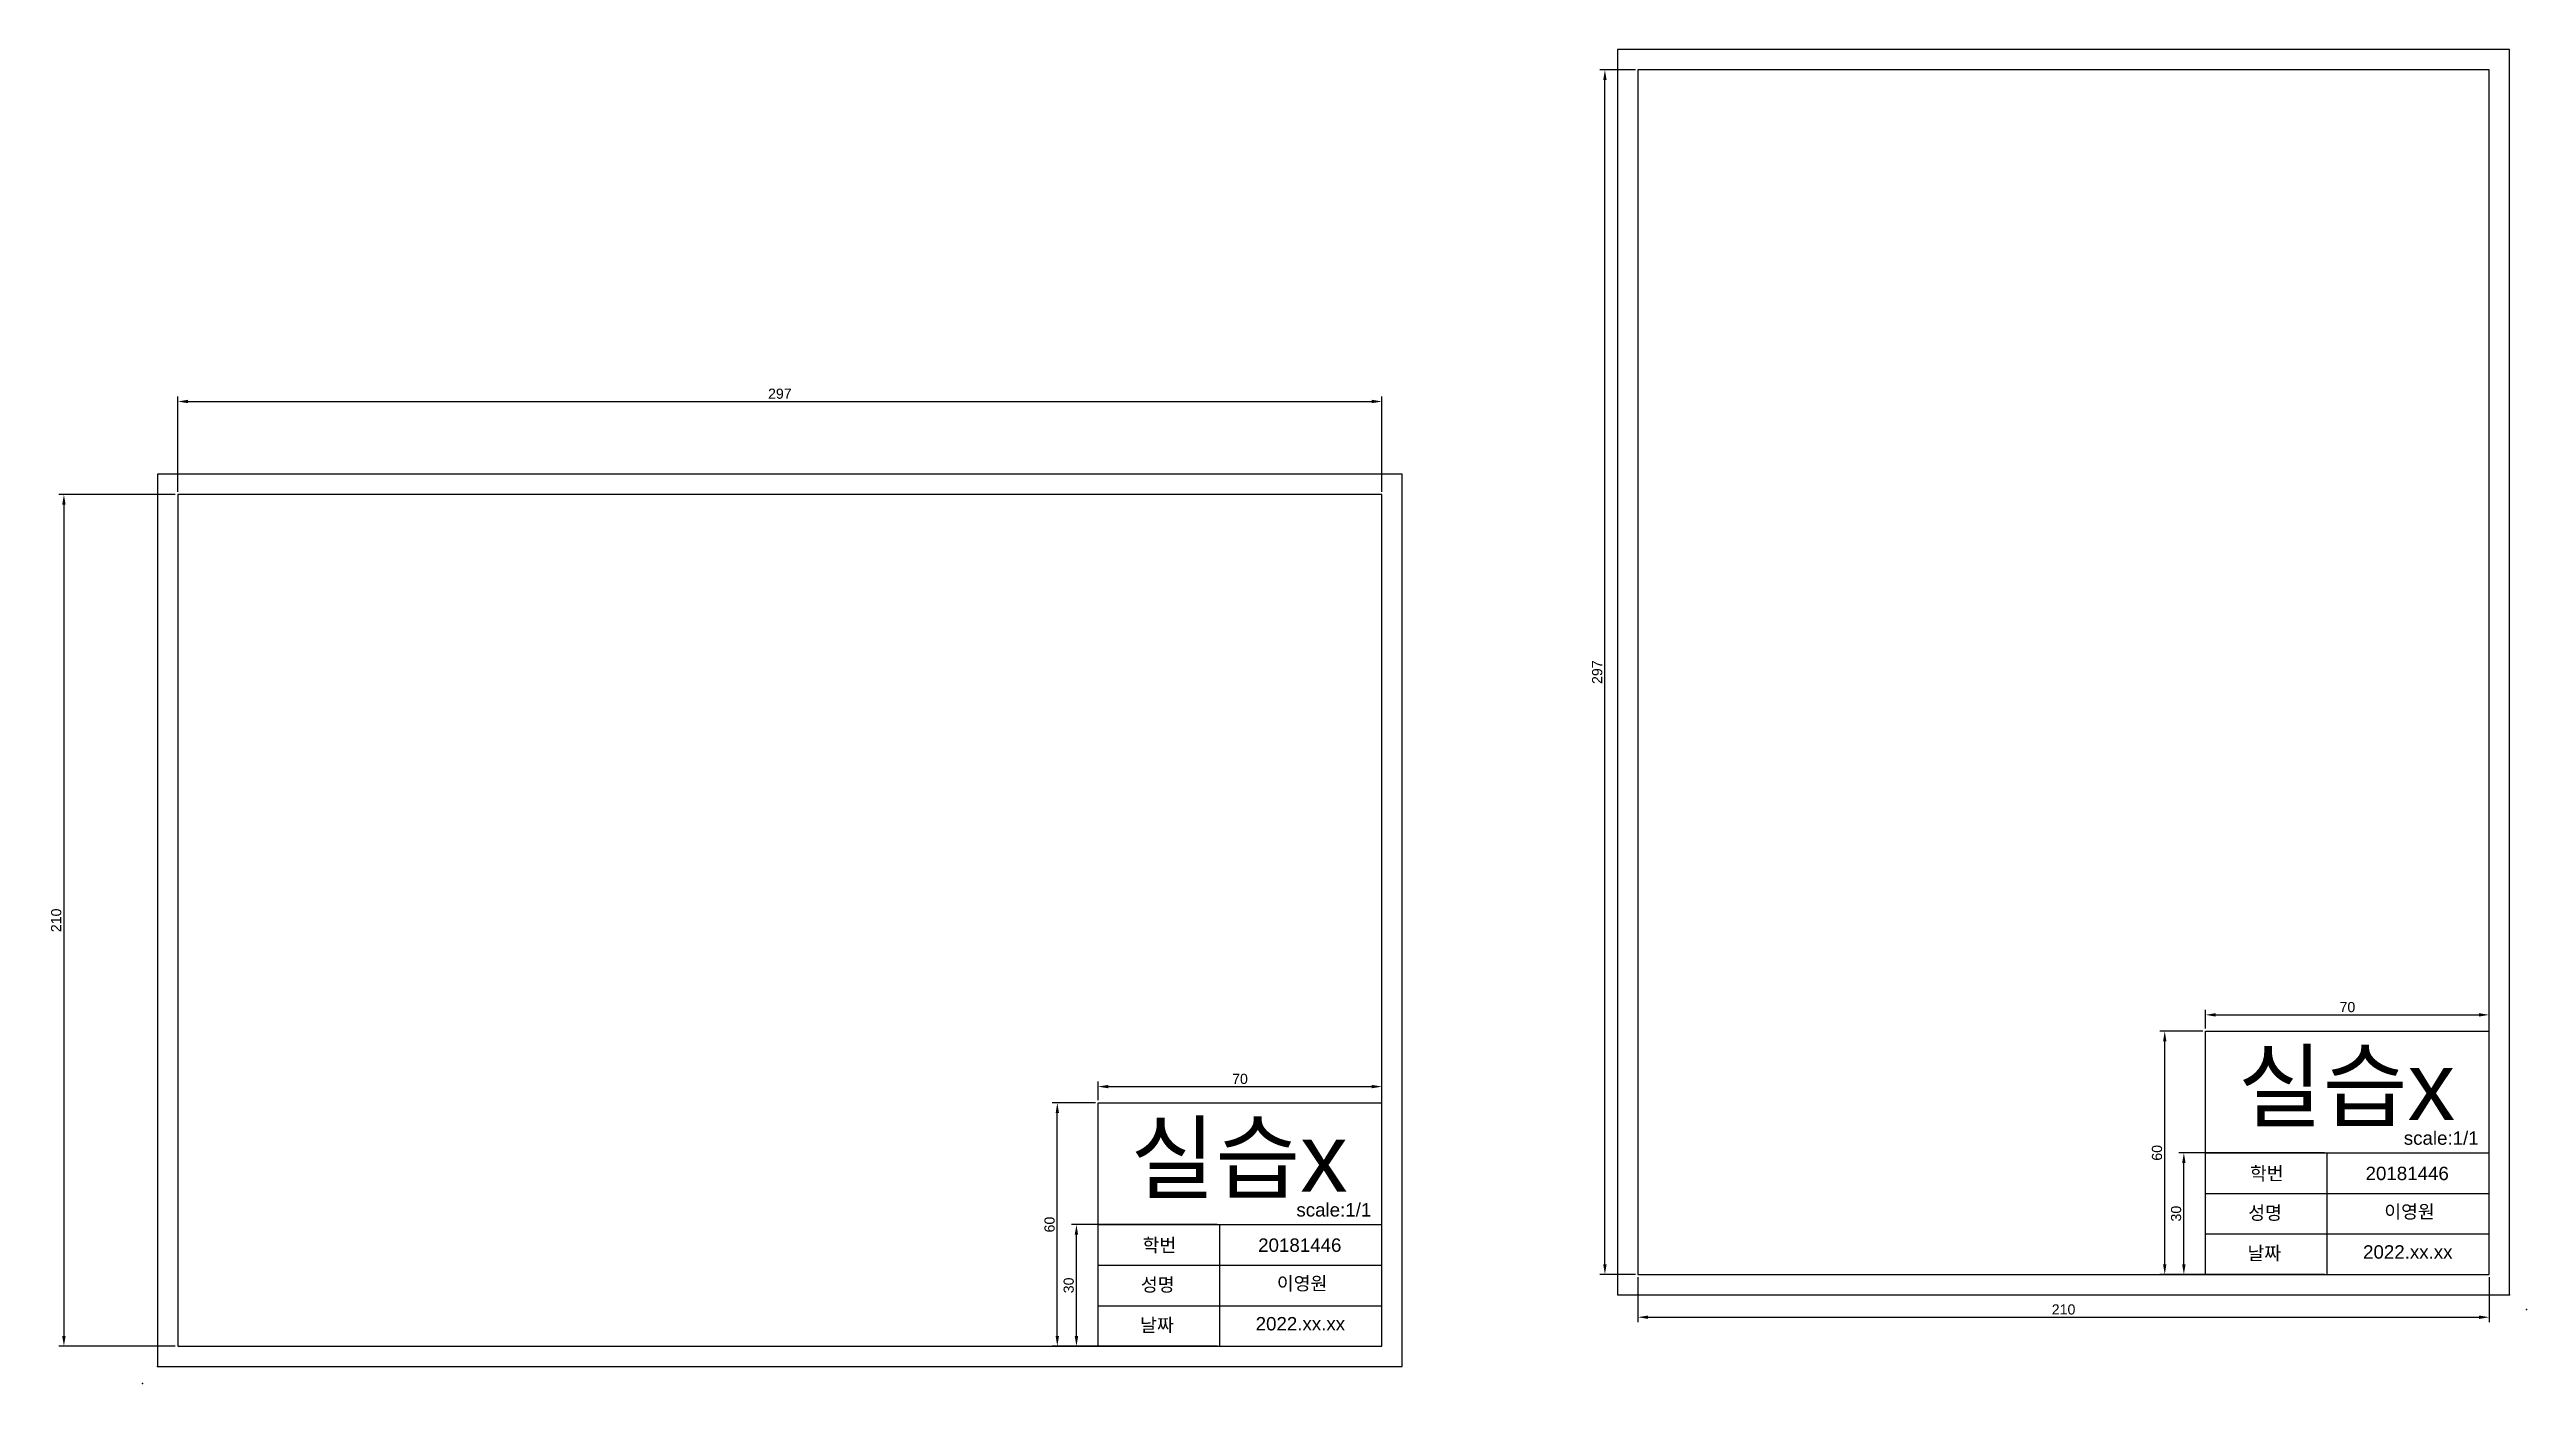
# Model space of a CAD drawing. Header units: millimetres. Extents: x -23 to 588, y 0 to 329.
import ezdxf

# ---------------------------------------------------------------- set-up
doc = ezdxf.new("R2010")
doc.units = ezdxf.units.MM
doc.styles.get("Standard").update_dxf_attribs({"font": 'Arial.ttf'})
doc.dimstyles.new('ISO-25', dxfattribs={"dimtxt": 2.5, "dimasz": 2.5, "dimexe": 1.25, "dimexo": 0.625, "dimtad": 1, "dimtxsty": 'Standard', "dimcen": 2.5, "dimadec": 0, "dimazin": 0, "dimtfac": 1, "dimtmove": 0, "dimatfit": 3, "dimfxl": 1, "dimarcsym": 0})

# ---------------------------------------------------------------- blocks, each defined once
blk = doc.blocks.new('*D1')
at = {"color": 0, "lineweight": -2, "transparency": 16777216}
for p, q in [((8.67, 219.8), (8.67, 243.34)), ((11.17, 242.09), (303.17, 242.09)), ((305.67, 219.8), (305.67, 243.34))]:
    blk.add_line(p, q, dxfattribs=at)
at = {"color": 0, "transparency": 16777216}
for points in [[(11.17, 242.51), (11.17, 241.68), (8.67, 242.09)], [(303.17, 242.51), (303.17, 241.68), (305.67, 242.09)]]:
    blk.add_solid(points, dxfattribs=at)
at = {"layer": 'Defpoints', "color": 0, "transparency": 16777216}
for p in [(305.67, 242.09), (8.67, 219.17), (305.67, 219.17)]:
    blk.add_point(p, dxfattribs=at)
at = {"color": 0, "transparency": 16777216, "insert": (157.17, 244), "char_height": 2.5, "attachment_point": 5}
blk.add_mtext('297', dxfattribs=at)
blk = doc.blocks.new('*D2')
at = {"color": 0, "lineweight": -2, "transparency": 16777216}
for p, q in [((8.04, 219.17), (-20.67, 219.17)), ((-19.42, 216.67), (-19.42, 11.67)), ((8.04, 9.17), (-20.67, 9.17))]:
    blk.add_line(p, q, dxfattribs=at)
at = {"color": 0, "transparency": 16777216}
for points in [[(-19.84, 216.67), (-19.01, 216.67), (-19.42, 219.17)], [(-19.84, 11.67), (-19.01, 11.67), (-19.42, 9.17)]]:
    blk.add_solid(points, dxfattribs=at)
at = {"layer": 'Defpoints', "color": 0, "transparency": 16777216}
for p in [(8.67, 219.17), (-19.42, 9.17), (8.67, 9.17)]:
    blk.add_point(p, dxfattribs=at)
at = {"color": 0, "transparency": 16777216, "insert": (-21.32, 114.17), "char_height": 2.5, "attachment_point": 5, "rotation": 90}
blk.add_mtext('210', dxfattribs=at)
blk = doc.blocks.new('*D3')
at = {"color": 0, "lineweight": -2, "transparency": 16777216}
for p, q in [((235.67, 69.8), (235.67, 74.43)), ((305.67, 69.8), (305.67, 74.43)), ((238.17, 73.18), (303.17, 73.18))]:
    blk.add_line(p, q, dxfattribs=at)
at = {"color": 0, "transparency": 16777216}
for points in [[(238.17, 73.6), (238.17, 72.77), (235.67, 73.18)], [(303.17, 73.6), (303.17, 72.77), (305.67, 73.18)]]:
    blk.add_solid(points, dxfattribs=at)
at = {"layer": 'Defpoints', "color": 0, "transparency": 16777216}
for p in [(235.67, 69.17), (305.67, 73.18), (305.67, 69.17)]:
    blk.add_point(p, dxfattribs=at)
at = {"color": 0, "transparency": 16777216, "insert": (270.67, 75.08), "char_height": 2.5, "attachment_point": 5}
blk.add_mtext('70', dxfattribs=at)
blk = doc.blocks.new('*D4')
at = {"color": 0, "lineweight": -2, "transparency": 16777216}
for p, q in [((235.04, 69.17), (224.36, 69.17)), ((225.61, 11.67), (225.61, 66.67)), ((235.04, 9.17), (224.36, 9.17))]:
    blk.add_line(p, q, dxfattribs=at)
at = {"color": 0, "transparency": 16777216}
for points in [[(225.2, 66.67), (226.03, 66.67), (225.61, 69.17)], [(225.2, 11.67), (226.03, 11.67), (225.61, 9.17)]]:
    blk.add_solid(points, dxfattribs=at)
at = {"layer": 'Defpoints', "color": 0, "transparency": 16777216}
for p in [(225.61, 69.17), (235.67, 69.17), (235.67, 9.17)]:
    blk.add_point(p, dxfattribs=at)
at = {"color": 0, "transparency": 16777216, "insert": (223.71, 39.17), "char_height": 2.5, "attachment_point": 5, "rotation": 90}
blk.add_mtext('60', dxfattribs=at)
blk = doc.blocks.new('*D5')
at = {"color": 0, "lineweight": -2, "transparency": 16777216}
for p, q in [((265.04, 39.17), (229.08, 39.17)), ((230.33, 11.67), (230.33, 36.67)), ((265.04, 9.17), (229.08, 9.17))]:
    blk.add_line(p, q, dxfattribs=at)
at = {"color": 0, "transparency": 16777216}
for points in [[(229.91, 36.67), (230.75, 36.67), (230.33, 39.17)], [(229.91, 11.67), (230.75, 11.67), (230.33, 9.17)]]:
    blk.add_solid(points, dxfattribs=at)
at = {"layer": 'Defpoints', "color": 0, "transparency": 16777216}
for p in [(230.33, 39.17), (265.67, 39.17), (265.67, 9.17)]:
    blk.add_point(p, dxfattribs=at)
at = {"color": 0, "transparency": 16777216, "insert": (228.43, 24.17), "char_height": 2.5, "attachment_point": 5, "rotation": 90}
blk.add_mtext('30', dxfattribs=at)
blk = doc.blocks.new('*D12')
at = {"color": 0, "lineweight": -2, "transparency": 16777216}
for p, q in [((368.2, 323.86), (359.43, 323.86)), ((360.68, 29.36), (360.68, 321.36)), ((368.2, 26.86), (359.43, 26.86))]:
    blk.add_line(p, q, dxfattribs=at)
at = {"color": 0, "transparency": 16777216}
for points in [[(360.26, 321.36), (361.1, 321.36), (360.68, 323.86)], [(360.26, 29.36), (361.1, 29.36), (360.68, 26.86)]]:
    blk.add_solid(points, dxfattribs=at)
at = {"layer": 'Defpoints', "color": 0, "transparency": 16777216}
for p in [(360.68, 323.86), (368.82, 323.86), (368.82, 26.86)]:
    blk.add_point(p, dxfattribs=at)
at = {"color": 0, "transparency": 16777216, "insert": (358.78, 175.36), "char_height": 2.5, "attachment_point": 5, "rotation": 90}
blk.add_mtext('297', dxfattribs=at)
blk = doc.blocks.new('*D13')
at = {"color": 0, "lineweight": -2, "transparency": 16777216}
for p, q in [((368.82, 26.24), (368.82, 15.08)), ((578.82, 26.24), (578.82, 15.08)), ((371.32, 16.33), (576.32, 16.33))]:
    blk.add_line(p, q, dxfattribs=at)
at = {"color": 0, "transparency": 16777216}
for points in [[(371.32, 16.74), (371.32, 15.91), (368.82, 16.33)], [(576.32, 16.74), (576.32, 15.91), (578.82, 16.33)]]:
    blk.add_solid(points, dxfattribs=at)
at = {"layer": 'Defpoints', "color": 0, "transparency": 16777216}
for p in [(368.82, 26.86), (578.82, 26.86), (578.82, 16.33)]:
    blk.add_point(p, dxfattribs=at)
at = {"color": 0, "transparency": 16777216, "insert": (473.82, 18.23), "char_height": 2.5, "attachment_point": 5}
blk.add_mtext('210', dxfattribs=at)
blk = doc.blocks.new('*D14')
at = {"color": 0, "lineweight": -2, "transparency": 16777216}
for p, q in [((508.82, 87.49), (508.82, 92.12)), ((578.82, 87.49), (578.82, 92.12)), ((511.32, 90.87), (576.32, 90.87))]:
    blk.add_line(p, q, dxfattribs=at)
at = {"color": 0, "transparency": 16777216}
for points in [[(511.32, 91.29), (511.32, 90.46), (508.82, 90.87)], [(576.32, 91.29), (576.32, 90.46), (578.82, 90.87)]]:
    blk.add_solid(points, dxfattribs=at)
at = {"layer": 'Defpoints', "color": 0, "transparency": 16777216}
for p in [(508.82, 86.86), (578.82, 90.87), (578.82, 86.86)]:
    blk.add_point(p, dxfattribs=at)
at = {"color": 0, "transparency": 16777216, "insert": (543.82, 92.77), "char_height": 2.5, "attachment_point": 5}
blk.add_mtext('70', dxfattribs=at)
blk = doc.blocks.new('*D15')
at = {"color": 0, "lineweight": -2, "transparency": 16777216}
for p, q in [((508.2, 86.86), (497.52, 86.86)), ((498.77, 29.36), (498.77, 84.36)), ((508.2, 26.86), (497.52, 26.86))]:
    blk.add_line(p, q, dxfattribs=at)
at = {"color": 0, "transparency": 16777216}
for points in [[(498.35, 84.36), (499.18, 84.36), (498.77, 86.86)], [(498.35, 29.36), (499.18, 29.36), (498.77, 26.86)]]:
    blk.add_solid(points, dxfattribs=at)
at = {"layer": 'Defpoints', "color": 0, "transparency": 16777216}
for p in [(498.77, 86.86), (508.82, 86.86), (508.82, 26.86)]:
    blk.add_point(p, dxfattribs=at)
at = {"color": 0, "transparency": 16777216, "insert": (496.87, 56.86), "char_height": 2.5, "attachment_point": 5, "rotation": 90}
blk.add_mtext('60', dxfattribs=at)
blk = doc.blocks.new('*D16')
at = {"color": 0, "lineweight": -2, "transparency": 16777216}
for p, q in [((538.2, 56.86), (502.24, 56.86)), ((503.49, 29.36), (503.49, 54.36)), ((538.2, 26.86), (502.24, 26.86))]:
    blk.add_line(p, q, dxfattribs=at)
at = {"color": 0, "transparency": 16777216}
for points in [[(503.07, 54.36), (503.9, 54.36), (503.49, 56.86)], [(503.07, 29.36), (503.9, 29.36), (503.49, 26.86)]]:
    blk.add_solid(points, dxfattribs=at)
at = {"layer": 'Defpoints', "color": 0, "transparency": 16777216}
for p in [(503.49, 56.86), (538.82, 56.86), (538.82, 26.86)]:
    blk.add_point(p, dxfattribs=at)
at = {"color": 0, "transparency": 16777216, "insert": (501.58, 41.86), "char_height": 2.5, "attachment_point": 5, "rotation": 90}
blk.add_mtext('30', dxfattribs=at)

msp = doc.modelspace()

# ---------------------------------------------------------------- linework, layer by layer
for p, q in [((583.821, 328.861), (363.821, 328.861)), ((363.821, 328.861), (363.821, 21.861)), ((578.821, 323.861), (368.821, 323.861)), ((368.821, 323.861), (368.821, 26.861)), ((578.821, 26.861), (578.821, 323.861)), ((583.821, 21.861), (583.821, 328.861)), ((3.667, 224.17), (3.667, 4.17)), ((310.667, 224.17), (3.667, 224.17)), ((310.667, 4.17), (310.667, 224.17)), ((305.667, 219.17), (8.667, 219.17)), ((8.667, 219.17), (8.667, 9.17)), ((305.667, 9.17), (305.667, 219.17)), ((508.821, 86.861), (578.821, 86.861)), ((508.821, 26.861), (508.821, 86.861)), ((235.667, 9.17), (235.667, 69.17)), ((235.667, 69.17), (305.667, 69.17)), ((508.821, 56.861), (578.821, 56.861)), ((538.821, 26.861), (538.821, 56.861)), ((508.821, 46.861), (578.821, 46.861)), ((235.667, 39.17), (305.667, 39.17)), ((265.667, 9.17), (265.667, 39.17)), ((508.821, 36.861), (578.821, 36.861)), ((235.667, 29.17), (305.667, 29.17)), ((368.821, 26.861), (578.821, 26.861)), ((235.667, 19.17), (305.667, 19.17)), ((363.821, 21.861), (583.821, 21.861)), ((8.667, 9.17), (305.667, 9.17)), ((3.667, 4.17), (310.667, 4.17))]:
    msp.add_line(p, q)
for p in [(583.821, 21.861), (587.991, 18.195), (587.991, 18.195), (0, 0), (0, 0), (3.667, 4.17)]:
    msp.add_point(p)

# ---------------------------------------------------------------- texts
for s, height, p in [('실습x', 16.6887, (516.818, 64.959)), ('실습x', 16.6887, (243.664, 47.267)), ('scale:1/1', 3.3041, (557.738, 58.844)), ('학번', 3.3041, (519.792, 50.132)), ('20181446', 3.3041, (548.303, 50.132)), ('scale:1/1', 3.3041, (284.584, 41.152)), ('성명', 3.3041, (519.382, 40.396)), ('이영원', 3.3041, (552.918, 40.704)), ('학번', 3.3041, (246.638, 32.441)), ('20181446', 3.3041, (275.149, 32.441)), ('날짜', 3.3041, (519.177, 30.455)), ('2022.xx.xx', 3.3041, (547.688, 30.763)), ('성명', 3.3041, (246.228, 22.705)), ('이영원', 3.3041, (279.764, 23.012)), ('날짜', 3.3041, (246.023, 12.764)), ('2022.xx.xx', 3.3041, (274.534, 13.071))]:
    msp.add_text(s, height=height).set_placement(p)

# ---------------------------------------------------------------- dimensions: what is measured, and where the dimension line sits
for base, p2, angle, picture, middle in [((360.68, 323.861), (368.821, 323.861), 90, '*D12', (360.68, 175.361)), ((578.821, 16.325), (578.821, 26.861), 180, '*D13', (473.821, 16.325))]:
    dim = msp.add_linear_dim(base=base, p1=(368.821, 26.861), p2=p2, angle=angle, dimstyle='ISO-25')
    dim.commit()
    dim.dimension.update_dxf_attribs({"geometry": picture, "text_midpoint": middle, "dimtype": 160})
for base, p1, p2, picture, middle in [((305.667, 242.094), (8.667, 219.17), (305.667, 219.17), '*D1', (157.167, 243.995)), ((578.821, 90.873), (508.821, 86.861), (578.821, 86.861), '*D14', (543.821, 92.775)), ((305.667, 73.182), (235.667, 69.17), (305.667, 69.17), '*D3', (270.667, 75.084))]:
    dim = msp.add_linear_dim(base=base, p1=p1, p2=p2, dimstyle='ISO-25')
    dim.commit()
    dim.dimension.update_dxf_attribs({"geometry": picture, "text_midpoint": middle})
for base, p1, p2, picture, middle in [((-19.423, 9.17), (8.667, 219.17), (8.667, 9.17), '*D2', (-21.325, 114.17)), ((498.768, 86.861), (508.821, 26.861), (508.821, 86.861), '*D15', (496.866, 56.861)), ((225.614, 69.17), (235.667, 9.17), (235.667, 69.17), '*D4', (223.712, 39.17)), ((503.485, 56.861), (538.821, 26.861), (538.821, 56.861), '*D16', (501.583, 41.861)), ((230.331, 39.17), (265.667, 9.17), (265.667, 39.17), '*D5', (228.429, 24.17))]:
    dim = msp.add_linear_dim(base=base, p1=p1, p2=p2, angle=90, dimstyle='ISO-25')
    dim.commit()
    dim.dimension.update_dxf_attribs({"geometry": picture, "text_midpoint": middle})

doc.saveas('drawing.dxf')
